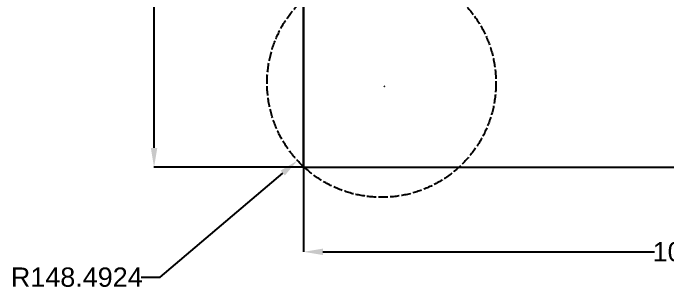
# Model space of a CAD drawing. Header units: inches. Extents: x 2620 to 4317, y 1826 to 2873.
# Drawn here: x 2620 to 3469, y 1826 to 2185 of the extents above; entities that cross this region are included whole.
import ezdxf

# ---------------------------------------------------------------- set-up
doc = ezdxf.new("R2010")
doc.units = ezdxf.units.IN
doc.header["$MEASUREMENT"] = 0
doc.linetypes.add('ACAD_ISO02W100', pattern=[15, 12, -3])
doc.styles.get("Standard").update_dxf_attribs({"font": 'arial.ttf'})
doc.dimstyles.new('Annotative', dxfattribs={"dimscale": 0, "dimtxt": 25, "dimasz": 25, "dimexe": 0.18, "dimexo": 0.0625, "dimgap": 0.09, "dimtad": 0, "dimtih": 1, "dimtoh": 1, "dimdec": 4, "dimzin": 0, "dimdsep": 46, "dimtxsty": 'Standard', "dimcen": 0.09, "dimclrd": 1, "dimclre": 1, "dimadec": 0, "dimazin": 0, "dimtfac": 1, "dimtdec": 4, "dimtofl": 0, "dimtmove": 0, "dimatfit": 3, "dimfxl": 1, "dimtolj": 1, "dimtzin": 0, "dimarcsym": 0})

# ---------------------------------------------------------------- blocks, each defined once
blk = doc.blocks.new('*D4')
at = {"color": 1, "lineweight": -2, "transparency": 16777216}
for p, q in [((2996.19, 2872.99), (2802.14, 2872.99)), ((2802.32, 2847.99), (2802.32, 2441.85)), ((2802.32, 2009.99), (2802.32, 2416.14)), ((2996.19, 1984.99), (2802.14, 1984.99))]:
    blk.add_line(p, q, dxfattribs=at)
at = {"color": 1, "transparency": 16777216}
for points in [[(2798.16, 2847.99), (2806.49, 2847.99), (2802.32, 2872.99)], [(2798.16, 2009.99), (2806.49, 2009.99), (2802.32, 1984.99)]]:
    blk.add_solid(points, dxfattribs=at)
at = {"layer": 'Defpoints', "color": 0, "transparency": 16777216}
for p in [(2996.25, 2872.99), (2802.32, 1984.99), (2996.25, 1984.99)]:
    blk.add_point(p, dxfattribs=at)
at = {"color": 0, "transparency": 16777216, "insert": (2802.32, 2428.99), "char_height": 25, "attachment_point": 5}
blk.add_mtext('\\A1;888.0000', dxfattribs=at)
blk = doc.blocks.new('*D5')
at = {"color": 1, "lineweight": -2, "transparency": 16777216}
for p, q in [((2996.25, 1984.93), (2996.25, 1875.05)), ((4066.25, 1984.93), (4066.25, 1875.05)), ((3021.25, 1875.23), (3451.35, 1875.23)), ((4041.25, 1875.23), (3611.15, 1875.23))]:
    blk.add_line(p, q, dxfattribs=at)
at = {"color": 1, "transparency": 16777216}
for points in [[(3021.25, 1879.39), (3021.25, 1871.06), (2996.25, 1875.23)], [(4041.25, 1879.39), (4041.25, 1871.06), (4066.25, 1875.23)]]:
    blk.add_solid(points, dxfattribs=at)
at = {"layer": 'Defpoints', "color": 0, "transparency": 16777216}
for p in [(2996.25, 1984.99), (4066.25, 1984.99), (4066.25, 1875.23)]:
    blk.add_point(p, dxfattribs=at)
at = {"color": 0, "transparency": 16777216, "insert": (3531.25, 1875.23), "char_height": 25, "attachment_point": 5}
blk.add_mtext('\\A1;1070.0000', dxfattribs=at)
blk = doc.blocks.new('*D6')
at = {"color": 1, "lineweight": -2, "transparency": 16777216}
for p, q in [((3101.16, 2089.99), (3101.34, 2089.99)), ((3101.25, 2089.9), (3101.25, 2090.08)), ((2810.45, 1842.26), (2969.18, 1977.49)), ((2785.45, 1842.26), (2810.45, 1842.26))]:
    blk.add_line(p, q, dxfattribs=at)
at = {"color": 1, "transparency": 16777216}
blk.add_solid([(2966.48, 1980.66), (2971.89, 1974.31), (2988.21, 1993.7)], dxfattribs=at)
at = {"layer": 'Defpoints', "color": 0, "transparency": 16777216}
for p in [(3101.25, 2089.99), (2988.21, 1993.7)]:
    blk.add_point(p, dxfattribs=at)
at = {"color": 0, "transparency": 16777216, "insert": (2702.13, 1842.26), "char_height": 25, "attachment_point": 5}
blk.add_mtext('\\A1;R148.4924', dxfattribs=at)

msp = doc.modelspace()

# ---------------------------------------------------------------- linework, layer by layer
for p, q in [((2996.24991, 2872.99441), (2996.24991, 1984.99441)), ((2996.24991, 1984.99441), (2996.24991, 2194.99441)), ((2996.24991, 1984.99441), (4066.24991, 1984.99441))]:
    msp.add_line(p, q)
at = {"linetype": 'ACAD_ISO02W100'}
msp.add_circle((3097.23203, 2094.34642), 148.37425, dxfattribs=at)

# ---------------------------------------------------------------- dimensions: what is measured, and where the dimension line sits
dim = msp.add_linear_dim(base=(2802.32271, 1984.99441), p1=(2996.24991, 2872.99441), p2=(2996.24991, 1984.99441), angle=90, dimstyle='Annotative')
dim.commit()
dim.dimension.update_dxf_attribs({"geometry": '*D4', "text_midpoint": (2802.32271, 2428.99441)})
dim = msp.add_radius_dim(center=(3101.24991, 2089.99441), mpoint=(2988.21415, 1993.69843), dimstyle='Annotative')
dim.commit()
dim.dimension.update_dxf_attribs({"geometry": '*D6', "text_midpoint": (2702.13214, 1842.26012), "dimtype": 164})
dim = msp.add_linear_dim(base=(4066.24991, 1875.22766), p1=(2996.24991, 1984.99441), p2=(4066.24991, 1984.99441), dimstyle='Annotative')
dim.commit()
dim.dimension.update_dxf_attribs({"geometry": '*D5', "text_midpoint": (3531.24991, 1875.22766)})

doc.saveas('drawing.dxf')
